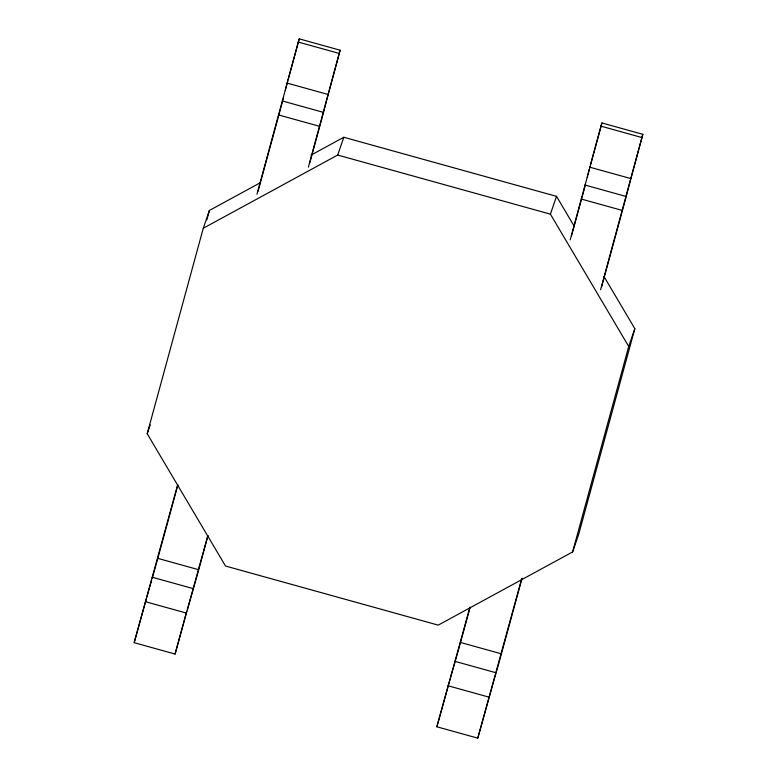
<?xml version="1.0" encoding="UTF-8"?>
<svg xmlns="http://www.w3.org/2000/svg" width="777" height="777" viewBox="0 0 777 777"><rect width="100%" height="100%" fill="white"/><g stroke="black" fill="none" stroke-linecap="round" stroke-linejoin="round"><path stroke-width="1.17" d="M256.983 194.25L299.223 38.85L340.132 50.214L326.194 101.904A39.132 0.651 -74.5 0 1 321.523 119.852L309.741 163.024M308.391 167.133L340.132 50.214M570.192 239.87L601.922 122.951L642.832 134.314L628.904 186.004A39.132 0.651 -74.5 0 1 624.222 203.953L601.66 286.655M600.592 289.714L642.832 134.314M285.771 88.413L287.092 83.304M285.295 90.54L285.606 89.229M587.995 174.64L588.587 172.038M588.733 171.455L589.335 169.124M589.558 168.298L590.044 166.472M582.653 195.066L583.1 193.415M207.847 535.479L175.078 654.049L134.168 642.686L177.69 484.731M287.344 82.372L287.607 81.4M175.078 654.049L186.742 611.285M187.412 609.692L191.802 594.23A39.132 0.651 -74.5 0 0 198.65 569.988L207.954 535.907M522.086 578.166L501.35 654.088A39.132 0.651 -74.5 0 1 494.512 678.331L477.777 738.15L436.868 726.786L469.959 607.07M477.777 738.15L521.62 579.03M604.011 276.563L634.838 328.652L578.748 534.129L572.62 551.932L438.218 625.126L225.505 566.025L147.193 433.731L203.283 228.244L209.411 210.45L260.217 182.789M206.867 219.784L209.411 210.45M146.503 598.319L134.168 642.686M287.985 80.031L299.223 38.85M146.872 596.979L149.475 587.713M177.836 485.023L157.741 558.614A39.132 0.651 -74.5 0 1 155.915 565.2M258.051 191.181L280.614 108.489A39.132 0.651 -74.5 0 0 282.323 102.098M590.685 164.132L601.922 122.951M470.075 607.478L460.693 641.831M571.542 235.761L582.332 196.231M572.62 551.932L628.71 346.445L634.838 328.652M450.136 679.049L436.868 726.786M450.417 678.02L453.36 667.822M149.728 586.858L150.903 582.867A39.132 0.651 -74.5 0 0 151.573 580.536M147.193 433.731L150.262 424.834M203.283 228.244L337.684 155.05L343.813 137.257L556.526 196.358L574.407 226.563M628.71 346.445L550.398 214.151L556.526 196.358M311.014 155.118L343.813 137.257M298.125 42.026L339.034 53.39M600.835 126.127L641.734 137.5M286.936 83.042L327.836 94.406M589.636 167.142L630.545 178.506M282.284 100.942L323.183 112.306M584.984 185.043L625.893 196.406M278.632 114.957L319.532 126.321M581.332 199.058L622.241 210.431M337.684 155.05L550.398 214.151M157.605 558.313L198.514 569.677M460.314 642.414L501.214 653.778M152.263 577.243L193.172 588.607M454.963 661.344L495.872 672.717M145.367 601.67L186.266 613.034M448.067 685.77L488.976 697.134M460.45 642.725A39.132 0.651 -74.5 0 1 459.761 645.192M459.537 646.017A39.132 0.651 -74.5 0 1 455.905 658.945M455.681 659.722A39.132 0.651 -74.5 0 1 455.205 661.392M454.972 662.218A39.132 0.651 -74.5 0 1 453.603 666.967M155.682 566.025A39.132 0.651 -74.5 0 1 152.263 578.117M587.674 175.942A39.132 0.651 -74.5 0 1 587.305 177.418M585.537 184.246A39.132 0.651 -74.5 0 1 583.323 192.589M283.323 98.3A39.132 0.651 -74.5 0 1 282.838 100.146"/></g></svg>
